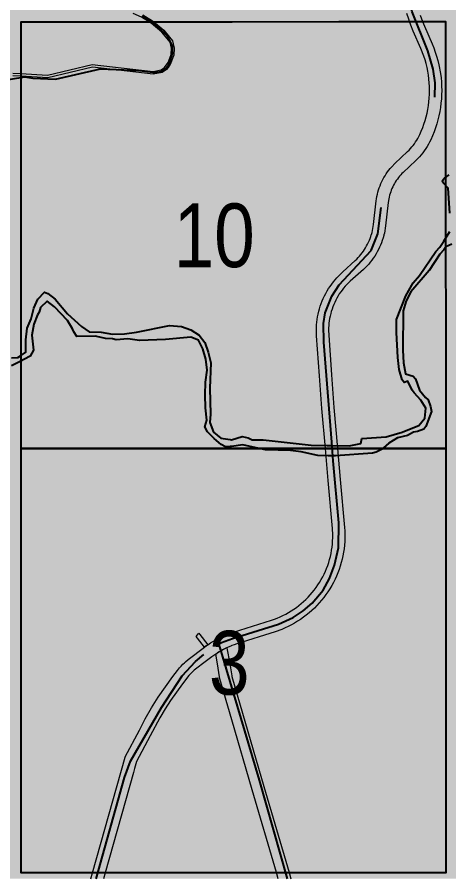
# Model space of a CAD drawing. Extents: x 351064 to 358960, y 6048061 to 6054858.
# Drawn here: x 352924 to 352978.3, y 6050432.8 to 6050541 of the extents above; entities that cross this region are included whole.
import ezdxf
from ezdxf.enums import TextEntityAlignment as Align

# ---------------------------------------------------------------- set-up
doc = ezdxf.new("R2010")
doc.units = 0
doc.header["$LTSCALE"] = 5
doc.linetypes.add('DASHED2', pattern=[9.525, 6.35, -3.175])
doc.layers.add('AS-ROUTEMAP', color=35, linetype='Continuous', lineweight=0)
doc.layers.add('RoadSeg', color=57, linetype='DASHED2')
doc.layers.add('T-WATER', color=160, linetype='Continuous')
doc.layers.add('ROUTE-MAP-BACKGROUND-H', color=7, linetype='Continuous', true_color=0xf0ebff)
doc.layers.add('Sections', color=7, linetype='Continuous', true_color=0xa75418)
doc.styles.add('120', font='ARIALN.TTF', dxfattribs={"height": 13})

msp = doc.modelspace()

# ---------------------------------------------------------------- hatches: boundary and pattern name
at = {"layer": 'ROUTE-MAP-BACKGROUND-H'}
h = msp.add_hatch(color=256, dxfattribs=at)
h.dxf.hatch_style = 1
h.paths.add_polyline_path([(352109.337, 6051083.716), (353736.796, 6051083.637), (353740.383, 6050432.833), (352105.91, 6050432.833)])

# ---------------------------------------------------------------- linework, layer by layer
at = {"layer": 'AS-ROUTEMAP', "flags": 128}
for points in [[(352923.462, 6050534.012), (352924.468, 6050533.95), (352927.835, 6050533.743), (352933.432, 6050535.101), (352941.086, 6050534.206), (352942.093, 6050534.423), (352942.535, 6050534.705), (352942.998, 6050535.348), (352943.356, 6050536.342), (352943.418, 6050537.135), (352943.218, 6050537.912), (352942.187, 6050539.172), (352940.838, 6050540.303), (352940.504, 6050540.502), (352939.624, 6050541.029), (352938.584, 6050541.507)], [(352939.779, 6050541.324), (352941.032, 6050540.575), (352941.119, 6050540.502), (352942.425, 6050539.407), (352943.522, 6050538.067), (352943.755, 6050537.164), (352943.684, 6050536.271), (352943.577, 6050535.972), (352943.296, 6050535.191), (352943.09, 6050534.906), (352942.769, 6050534.459), (352942.769, 6050534.459), (352942.221, 6050534.109), (352941.116, 6050533.872), (352933.454, 6050534.763), (352927.865, 6050533.407), (352924.468, 6050533.616), (352923.462, 6050533.677)], [(352933.262, 6050432.833), (352933.477, 6050433.597), (352937.575, 6050448.116), (352937.582, 6050448.142), (352939.376, 6050451.509), (352940.102, 6050452.919), (352940.886, 6050454.297), (352941.727, 6050455.641), (352943.573, 6050458.218), (352944.151, 6050459.011), (352944.42, 6050459.33), (352944.62, 6050459.554), (352944.829, 6050459.766), (352945.045, 6050459.97), (352945.167, 6050460.074), (352945.498, 6050460.355), (352947.555, 6050461.922), (352947.759, 6050462.073), (352947.907, 6050462.18), (352947.924, 6050462.192), (352947.935, 6050462.2), (352947.961, 6050462.218), (352948.301, 6050462.447), (352948.688, 6050462.687), (352949.084, 6050462.912), (352949.488, 6050463.122), (352949.9, 6050463.316), (352950.098, 6050463.4), (352950.319, 6050463.494), (352950.574, 6050463.588), (352950.998, 6050463.737), (352951.053, 6050463.758), (352951.176, 6050463.801), (352955.957, 6050465.305), (352956.329, 6050465.432), (352956.696, 6050465.573), (352957.058, 6050465.727), (352957.414, 6050465.893), (352957.764, 6050466.072), (352958.108, 6050466.263), (352958.445, 6050466.466), (352958.774, 6050466.681), (352959.096, 6050466.907), (352959.41, 6050467.144), (352959.714, 6050467.393), (352960.01, 6050467.652), (352960.297, 6050467.921), (352960.574, 6050468.2), (352960.841, 6050468.489), (352961.098, 6050468.787), (352961.344, 6050469.093), (352961.579, 6050469.409), (352961.803, 6050469.732), (352962.015, 6050470.063), (352962.216, 6050470.401), (352962.404, 6050470.746), (352962.58, 6050471.098), (352962.744, 6050471.456), (352962.895, 6050471.819), (352963.033, 6050472.187), (352963.158, 6050472.56), (352963.27, 6050472.937), (352963.368, 6050473.318), (352963.453, 6050473.702), (352963.524, 6050474.088), (352963.582, 6050474.477), (352963.626, 6050474.868), (352963.656, 6050475.26), (352963.673, 6050475.653), (352963.675, 6050476.046), (352963.639, 6050476.832), (352963.093, 6050482.858), (352962.741, 6050486.886), (352962.303, 6050491.907), (352961.985, 6050496.012), (352961.64, 6050501.008), (352961.622, 6050501.354), (352961.616, 6050501.7), (352961.622, 6050502.047), (352961.641, 6050502.392), (352961.671, 6050502.737), (352961.714, 6050503.081), (352961.769, 6050503.423), (352961.836, 6050503.763), (352961.915, 6050504.1), (352962.006, 6050504.434), (352962.109, 6050504.765), (352962.223, 6050505.092), (352962.348, 6050505.414), (352962.485, 6050505.732), (352962.634, 6050506.045), (352962.793, 6050506.353), (352962.963, 6050506.655), (352963.143, 6050506.95), (352963.334, 6050507.239), (352963.535, 6050507.521), (352963.746, 6050507.796), (352963.966, 6050508.063), (352964.196, 6050508.322), (352964.434, 6050508.573), (352964.937, 6050509.049), (352966.498, 6050510.489), (352966.685, 6050510.668), (352966.866, 6050510.854), (352967.041, 6050511.046), (352967.208, 6050511.245), (352967.368, 6050511.449), (352967.521, 6050511.658), (352967.667, 6050511.873), (352967.804, 6050512.093), (352967.934, 6050512.318), (352968.055, 6050512.547), (352968.169, 6050512.781), (352968.274, 6050513.018), (352968.37, 6050513.259), (352968.458, 6050513.503), (352968.52, 6050513.696), (352968.538, 6050513.75), (352968.608, 6050514), (352968.669, 6050514.252), (352968.722, 6050514.506), (352968.799, 6050515.019), (352969.138, 6050517.963), (352969.176, 6050518.243), (352969.223, 6050518.521), (352969.281, 6050518.797), (352969.349, 6050519.071), (352969.427, 6050519.342), (352969.515, 6050519.61), (352969.613, 6050519.875), (352969.72, 6050520.136), (352969.837, 6050520.393), (352969.963, 6050520.646), (352970.098, 6050520.893), (352970.242, 6050521.136), (352970.396, 6050521.373), (352970.557, 6050521.604), (352970.727, 6050521.829), (352970.906, 6050522.048), (352971.092, 6050522.26), (352971.487, 6050522.663), (352973.075, 6050524.168), (352973.262, 6050524.353), (352973.443, 6050524.544), (352973.616, 6050524.742), (352973.782, 6050524.947), (352973.939, 6050525.157), (352974.089, 6050525.374), (352974.231, 6050525.595), (352974.364, 6050525.822), (352974.605, 6050526.29), (352974.799, 6050526.727), (352974.978, 6050527.171), (352975.14, 6050527.62), (352975.286, 6050528.076), (352975.415, 6050528.536), (352975.527, 6050529.001), (352975.623, 6050529.469), (352975.701, 6050529.941), (352975.762, 6050530.415), (352975.806, 6050530.891), (352975.833, 6050531.368), (352975.842, 6050531.846), (352975.834, 6050532.324), (352975.809, 6050532.802), (352975.706, 6050533.752), (352975.625, 6050534.243), (352975.526, 6050534.731), (352975.408, 6050535.215), (352975.271, 6050535.694), (352975.117, 6050536.167), (352974.755, 6050537.095), (352973.799, 6050539.293), (352973.493, 6050540.034), (352973.32, 6050540.506), (352973.217, 6050540.786), (352972.996, 6050541.511)], [(352974.656, 6050541.285), (352974.96, 6050540.506), (352975.196, 6050539.901), (352976.152, 6050537.702), (352976.364, 6050537.188), (352976.556, 6050536.667), (352976.729, 6050536.138), (352976.881, 6050535.604), (352977.012, 6050535.064), (352977.214, 6050533.971), (352977.281, 6050533.442), (352977.328, 6050532.91), (352977.357, 6050532.378), (352977.366, 6050531.844), (352977.355, 6050531.311), (352977.326, 6050530.778), (352977.277, 6050530.247), (352977.208, 6050529.718), (352977.121, 6050529.192), (352977.014, 6050528.669), (352976.889, 6050528.151), (352976.745, 6050527.637), (352976.582, 6050527.129), (352976.401, 6050526.628), (352975.985, 6050525.646), (352975.844, 6050525.358), (352975.692, 6050525.076), (352975.53, 6050524.8), (352975.358, 6050524.53), (352975.175, 6050524.266), (352974.983, 6050524.01), (352974.782, 6050523.761), (352974.571, 6050523.52), (352974.123, 6050523.062), (352972.535, 6050521.557), (352972.374, 6050521.399), (352972.218, 6050521.234), (352972.069, 6050521.064), (352971.926, 6050520.889), (352971.79, 6050520.708), (352971.66, 6050520.523), (352971.537, 6050520.333), (352971.421, 6050520.138), (352971.313, 6050519.94), (352971.212, 6050519.737), (352971.118, 6050519.531), (352971.032, 6050519.322), (352970.954, 6050519.11), (352970.883, 6050518.895), (352970.821, 6050518.677), (352970.766, 6050518.458), (352970.72, 6050518.236), (352970.652, 6050517.789), (352970.313, 6050514.845), (352970.272, 6050514.534), (352970.219, 6050514.225), (352970.156, 6050513.918), (352970.102, 6050513.696), (352970.082, 6050513.613), (352969.996, 6050513.311), (352969.901, 6050513.012), (352969.794, 6050512.717), (352969.678, 6050512.426), (352969.551, 6050512.139), (352969.414, 6050511.857), (352969.267, 6050511.58), (352969.11, 6050511.308), (352968.944, 6050511.043), (352968.768, 6050510.783), (352968.583, 6050510.529), (352968.39, 6050510.283), (352968.187, 6050510.043), (352967.976, 6050509.811), (352967.531, 6050509.369), (352965.856, 6050507.895), (352965.638, 6050507.686), (352965.427, 6050507.47), (352965.224, 6050507.246), (352965.03, 6050507.016), (352964.844, 6050506.778), (352964.666, 6050506.534), (352964.498, 6050506.283), (352964.338, 6050506.027), (352964.188, 6050505.766), (352964.047, 6050505.499), (352963.915, 6050505.227), (352963.794, 6050504.95), (352963.683, 6050504.67), (352963.581, 6050504.386), (352963.49, 6050504.098), (352963.409, 6050503.807), (352963.339, 6050503.513), (352963.279, 6050503.218), (352963.23, 6050502.92), (352963.191, 6050502.62), (352963.164, 6050502.32), (352963.147, 6050502.018), (352963.14, 6050501.717), (352963.16, 6050501.113), (352963.505, 6050496.124), (352963.821, 6050492.033), (352964.271, 6050486.886), (352964.611, 6050482.993), (352965.156, 6050476.97), (352965.185, 6050476.523), (352965.198, 6050476.076), (352965.196, 6050475.628), (352965.178, 6050475.181), (352965.144, 6050474.735), (352965.094, 6050474.29), (352965.029, 6050473.847), (352964.948, 6050473.407), (352964.851, 6050472.97), (352964.74, 6050472.536), (352964.612, 6050472.107), (352964.47, 6050471.682), (352964.313, 6050471.263), (352964.142, 6050470.85), (352963.956, 6050470.443), (352963.755, 6050470.043), (352963.541, 6050469.65), (352963.313, 6050469.265), (352963.071, 6050468.888), (352962.816, 6050468.52), (352962.549, 6050468.161), (352962.269, 6050467.812), (352961.976, 6050467.473), (352961.672, 6050467.144), (352961.357, 6050466.826), (352961.031, 6050466.52), (352960.694, 6050466.225), (352960.346, 6050465.943), (352959.989, 6050465.673), (352959.623, 6050465.416), (352959.248, 6050465.171), (352958.865, 6050464.941), (352958.473, 6050464.723), (352958.074, 6050464.52), (352957.669, 6050464.331), (352957.256, 6050464.157), (352956.415, 6050463.852), (352951.634, 6050462.348), (352951.258, 6050462.221), (352950.998, 6050462.122), (352950.888, 6050462.08), (352950.843, 6050462.061), (352950.522, 6050461.925), (352950.369, 6050461.853), (352950.322, 6050461.831), (352950.164, 6050461.756), (352949.811, 6050461.574), (352949.705, 6050461.513), (352949.527, 6050461.412), (352949.467, 6050461.378), (352949.409, 6050461.342), (352949.199, 6050461.212), (352949.13, 6050461.169), (352949.092, 6050461.142), (352948.96, 6050461.049), (352948.481, 6050460.712), (352947.643, 6050460.074), (352946.423, 6050459.145), (352946.27, 6050459.024), (352946.123, 6050458.899), (352945.98, 6050458.768), (352945.841, 6050458.632), (352945.58, 6050458.346), (352944.799, 6050457.314), (352944.026, 6050456.29), (352943.289, 6050455.24), (352942.59, 6050454.164), (352941.929, 6050453.065), (352940.724, 6050450.8), (352939.006, 6050447.575), (352938.755, 6050446.668), (352938.62, 6050446.181), (352935.066, 6050433.597), (352934.85, 6050432.833)], [(352956.824, 6050432.833), (352956.599, 6050433.601), (352953.556, 6050444), (352951.002, 6050452.789), (352949.498, 6050457.963), (352949.13, 6050460.074), (352948.96, 6050461.051), (352949.092, 6050461.142), (352949.13, 6050461.167), (352949.199, 6050461.212), (352949.299, 6050461.275), (352949.409, 6050461.342), (352949.467, 6050461.377), (352949.527, 6050461.412), (352949.648, 6050461.482), (352949.705, 6050461.513), (352949.812, 6050461.57), (352950.164, 6050461.752), (352950.322, 6050461.831), (352950.369, 6050461.853), (352950.413, 6050461.596), (352950.678, 6050460.075), (352950.985, 6050458.304), (352951, 6050458.254), (352955.019, 6050444.426), (352958.188, 6050433.601), (352958.412, 6050432.833)]]:
    msp.add_lwpolyline(points, dxfattribs=at)
msp.add_lwpolyline([(352947.759, 6050462.074), (352947.553, 6050461.921), (352946.677, 6050463.068), (352946.523, 6050463.27), (352946.828, 6050463.694), (352946.982, 6050463.493), (352947.961, 6050462.218), (352947.935, 6050462.2), (352947.924, 6050462.192), (352947.907, 6050462.18), (352947.759, 6050462.074)], close=True, dxfattribs=at)
at = {"layer": 'RoadSeg', "flags": 128}
for points in [[(352963.561, 6050487.677), (352962.539, 6050500.22), (352962.506, 6050502.586), (352962.735, 6050503.927), (352963.543, 6050505.984), (352964.469, 6050507.444), (352968.516, 6050511.727), (352969.323, 6050513.85), (352969.93, 6050518.336), (352970.482, 6050520.052), (352971.441, 6050521.513), (352973.905, 6050523.984), (352974.676, 6050525.039), (352975.755, 6050526.971), (352976.27, 6050528.786), (352976.516, 6050530.694), (352976.557, 6050532.796), (352976.308, 6050534.523), (352975.642, 6050536.838), (352973.67, 6050541.718), (352971.918, 6050548.237), (352971.138, 6050549.883), (352968.769, 6050553.484), (352967.726, 6050556.155), (352967.404, 6050558.114), (352967.17, 6050562.842), (352966.615, 6050568.329), (352966.011, 6050570.813), (352965.187, 6050572.824), (352963.688, 6050575.115), (352962.654, 6050576.32), (352918.891, 6050616.832), (352917.032, 6050618.88), (352916.222, 6050620.391), (352915.378, 6050623.135), (352915.229, 6050624.865), (352915.334, 6050629.403), (352915.197, 6050633.067), (352913.707, 6050644.463), (352912.415, 6050651.229)], [(352887.315, 6050528.304), (352887.757, 6050528.016), (352888.691, 6050528.009), (352892.888, 6050531.696), (352894.415, 6050531.939), (352896.586, 6050531.834), (352897.527, 6050531.56), (352897.87, 6050531.237), (352898.487, 6050529.453), (352898.787, 6050527.094), (352903.022, 6050520.044), (352903.394, 6050519.855), (352904.395, 6050519.817), (352905.42, 6050520.146), (352908.146, 6050521.623), (352909.387, 6050522.525), (352911.628, 6050523.456), (352914.122, 6050523.726), (352916.573, 6050524.329), (352917.481, 6050525.222), (352918.527, 6050527.152), (352920.626, 6050531.914), (352921.562, 6050533.007), (352924.948, 6050533.57), (352925.987, 6050533.366), (352928.825, 6050533.246), (352934.458, 6050534.539), (352939.365, 6050534.344), (352941.406, 6050534.102), (352942.07, 6050534.221), (352942.66, 6050534.571), (352943.079, 6050535.083), (352943.54, 6050536.464), (352943.513, 6050537.43), (352942.878, 6050538.646), (352941.609, 6050539.91), (352940.824, 6050540.522), (352939.335, 6050541.313), (352935.184, 6050543.063), (352929.59, 6050545.106), (352928.203, 6050545.8), (352923.819, 6050547.543), (352923.002, 6050548.121), (352919.341, 6050557.287), (352917.491, 6050562.57), (352913.907, 6050571.406), (352900.139, 6050603.063)], [(352963.728, 6050485.314), (352963.561, 6050487.677)], [(352949.407, 6050462.267), (352949.701, 6050462.508), (352951.087, 6050463.014), (352956.872, 6050464.812), (352958.683, 6050465.63), (352959.959, 6050466.467), (352961.098, 6050467.466), (352962.454, 6050469.071), (352963.278, 6050470.562), (352963.899, 6050472.213), (352964.404, 6050474.395), (352964.415, 6050477.53), (352963.728, 6050485.314)], [(352933.936, 6050432.833), (352937.475, 6050445.556), (352938.251, 6050447.612), (352942.162, 6050454.325), (352944.75, 6050458.333), (352946.401, 6050460.114), (352947.77, 6050461.22), (352949.407, 6050462.267)], [(352957.965, 6050432.833), (352954.459, 6050445.202), (352949.407, 6050462.267)]]:
    msp.add_lwpolyline(points, dxfattribs=at)
at = {"layer": 'Sections', "flags": 128}
for points in [[(352977.868, 6050500.269), (352977.875, 6050486.865), (352964.45, 6050486.863), (352951.025, 6050486.861), (352937.6, 6050486.859), (352924.511, 6050486.857), (352924.508, 6050500.262), (352924.506, 6050513.667), (352924.504, 6050527.072), (352924.502, 6050540.477), (352937.587, 6050540.479), (352951.007, 6050540.48), (352964.427, 6050540.482), (352977.847, 6050540.483), (352977.854, 6050527.079), (352977.861, 6050513.674)], [(352977.896, 6050446.651), (352977.903, 6050433.581), (352964.473, 6050433.579), (352951.044, 6050433.577), (352937.614, 6050433.575), (352924.52, 6050433.572), (352924.517, 6050446.642), (352924.515, 6050460.047), (352924.513, 6050473.452), (352924.511, 6050486.857), (352937.6, 6050486.859), (352951.025, 6050486.861), (352964.45, 6050486.863), (352977.875, 6050486.865), (352977.882, 6050473.46), (352977.889, 6050460.056)]]:
    msp.add_lwpolyline(points, close=True, dxfattribs=at)
at = {"layer": 'T-WATER', "flags": 128}
for points in [[(352978.394, 6050516.427), (352978.193, 6050519.574), (352977.61, 6050520.21), (352977.404, 6050520.436), (352977.61, 6050520.713), (352977.705, 6050520.841), (352978.284, 6050521.257)], [(352923.274, 6050498.262), (352924.085, 6050498.315), (352924.279, 6050498.437), (352925.103, 6050498.955), (352925.086, 6050500.526), (352925.272, 6050501.965), (352925.748, 6050503.176), (352926.084, 6050504.511), (352926.613, 6050505.642), (352927.418, 6050506.502), (352927.849, 6050506.334), (352928.768, 6050505.62), (352930.315, 6050503.798), (352932.081, 6050502.21), (352933.041, 6050501.528), (352934.564, 6050501.491), (352935.974, 6050501.235), (352937.495, 6050501.278), (352938.987, 6050501.472), (352943.159, 6050502.301), (352944.645, 6050502.207), (352945.83, 6050501.766), (352946.863, 6050501.124), (352947.573, 6050500.178), (352948.023, 6050498.977), (352948.325, 6050497.614), (352948.216, 6050494.455), (352948.286, 6050491.185), (352948.205, 6050490.153), (352948.676, 6050488.925), (352949.596, 6050488.167), (352950.786, 6050487.996), (352950.953, 6050487.973), (352952.304, 6050488.364), (352953.035, 6050488.204), (352953.531, 6050487.974), (352954.943, 6050487.945), (352960.937, 6050487.297), (352962.979, 6050487.259), (352963.684, 6050487.246), (352965.733, 6050487.209), (352967.215, 6050487.494), (352967.312, 6050488.129), (352970.371, 6050488.349), (352972.405, 6050488.919), (352973.127, 6050489.222), (352974.508, 6050489.766), (352975.254, 6050490.688), (352975.379, 6050491.937), (352974.737, 6050492.958), (352973.909, 6050493.882), (352973.666, 6050494.179), (352973.093, 6050495.328), (352972.638, 6050495.182), (352972.415, 6050495.5), (352972.014, 6050496.777), (352971.865, 6050498.297), (352971.665, 6050501.446), (352971.702, 6050503.079), (352972.87, 6050506.052), (352973.243, 6050506.709), (352973.795, 6050507.679), (352974.573, 6050508.602), (352976.621, 6050511.607), (352977.118, 6050512.161), (352977.614, 6050512.924), (352978.387, 6050514.111)], [(352978.62, 6050512.548), (352977.904, 6050512.188), (352977.615, 6050511.84), (352977.148, 6050511.277), (352975.787, 6050509.247), (352973.473, 6050506.542), (352972.914, 6050505.433), (352972.521, 6050504.178), (352972.476, 6050499.223), (352972.566, 6050497.637), (352972.829, 6050496.235), (352973.773, 6050495.943), (352974.084, 6050495.636), (352974.587, 6050494.209), (352975.339, 6050493.271), (352975.656, 6050492.996), (352975.967, 6050492.166), (352976.078, 6050491.507), (352975.36, 6050489.655), (352975.119, 6050489.314), (352974.315, 6050489.003), (352973.805, 6050488.923), (352973.071, 6050488.497), (352971.824, 6050488.21), (352970.707, 6050487.541), (352970.059, 6050486.972), (352969.865, 6050486.802), (352969.136, 6050486.427), (352968.675, 6050486.302), (352964.002, 6050485.953), (352963.769, 6050485.956), (352963.095, 6050485.962), (352961.777, 6050485.973), (352959.711, 6050486.438), (352958.349, 6050486.637), (352955.212, 6050486.72), (352954.049, 6050486.97), (352952.375, 6050487.329), (352950.958, 6050487.117), (352950.787, 6050487.113), (352950.191, 6050487.096), (352949.658, 6050487.387), (352948.745, 6050488.141), (352947.927, 6050488.971), (352947.596, 6050489.597), (352947.829, 6050490.452), (352947.677, 6050491.972), (352947.628, 6050493.592), (352947.691, 6050495.215), (352947.869, 6050496.725), (352947.738, 6050498.113), (352947.361, 6050499.386), (352946.805, 6050500.487), (352945.817, 6050500.86), (352942.649, 6050500.574), (352939.394, 6050500.454), (352937.93, 6050500.65), (352936.428, 6050500.514), (352935.973, 6050500.644), (352935.126, 6050500.69), (352934.399, 6050500.876), (352933.825, 6050500.967), (352931.503, 6050500.95), (352931.118, 6050501.546), (352930.951, 6050501.917), (352930.335, 6050502.945), (352928.714, 6050504.667), (352927.758, 6050505.37), (352926.941, 6050504.571), (352926.758, 6050504.004), (352926.57, 6050503.669), (352926.104, 6050502.474), (352925.825, 6050501.086), (352926.045, 6050499.215), (352925.654, 6050498.46), (352924.279, 6050497.771), (352923.274, 6050497.268)]]:
    msp.add_lwpolyline(points, dxfattribs=at)

# ---------------------------------------------------------------- texts
at = {"layer": 'RoadSeg', "style": '120'}
for s, height, p in [('10', 8.0015, (352948.766, 6050513.644)), ('3', 8.002, (352950.661, 6050459.969))]:
    msp.add_text(s, height=height, dxfattribs=at).set_placement(p, align=Align.MIDDLE_CENTER)

doc.saveas('drawing.dxf')
